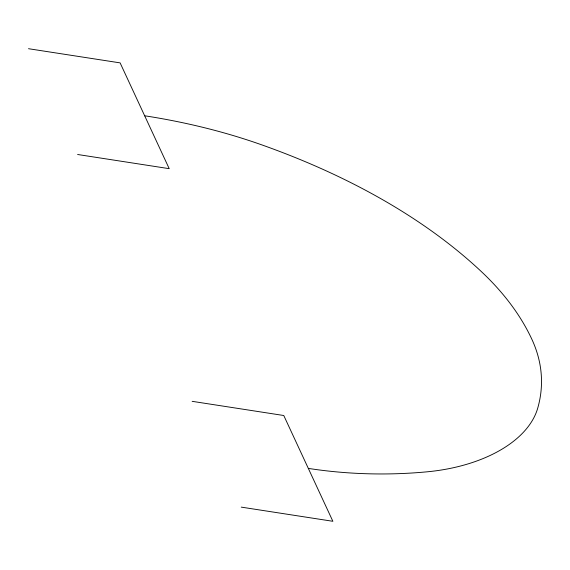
<?xml version="1.0" encoding="UTF-8"?>
<svg xmlns="http://www.w3.org/2000/svg" width="570" height="570" viewBox="0 0 570 570"><rect width="100%" height="100%" fill="white"/><g stroke="black" fill="none" stroke-linecap="round" stroke-linejoin="round"><path stroke-width="0.85" d="M28.5 48.706L120.113 62.878L169.212 168.67L77.598 154.491M192.154 401.33L283.774 415.509L332.873 521.293L241.253 507.122M308.32 468.397A282.528 163.113 0 0 0 427.308 471.796A133.978 77.349 0 0 0 537.759 408.027A282.528 163.113 0 0 0 531.881 339.328A442.484 255.467 0 0 0 481.55 271.776A668.468 385.94 0 0 0 261.673 144.83A442.484 255.467 0 0 0 144.666 115.774"/></g></svg>
